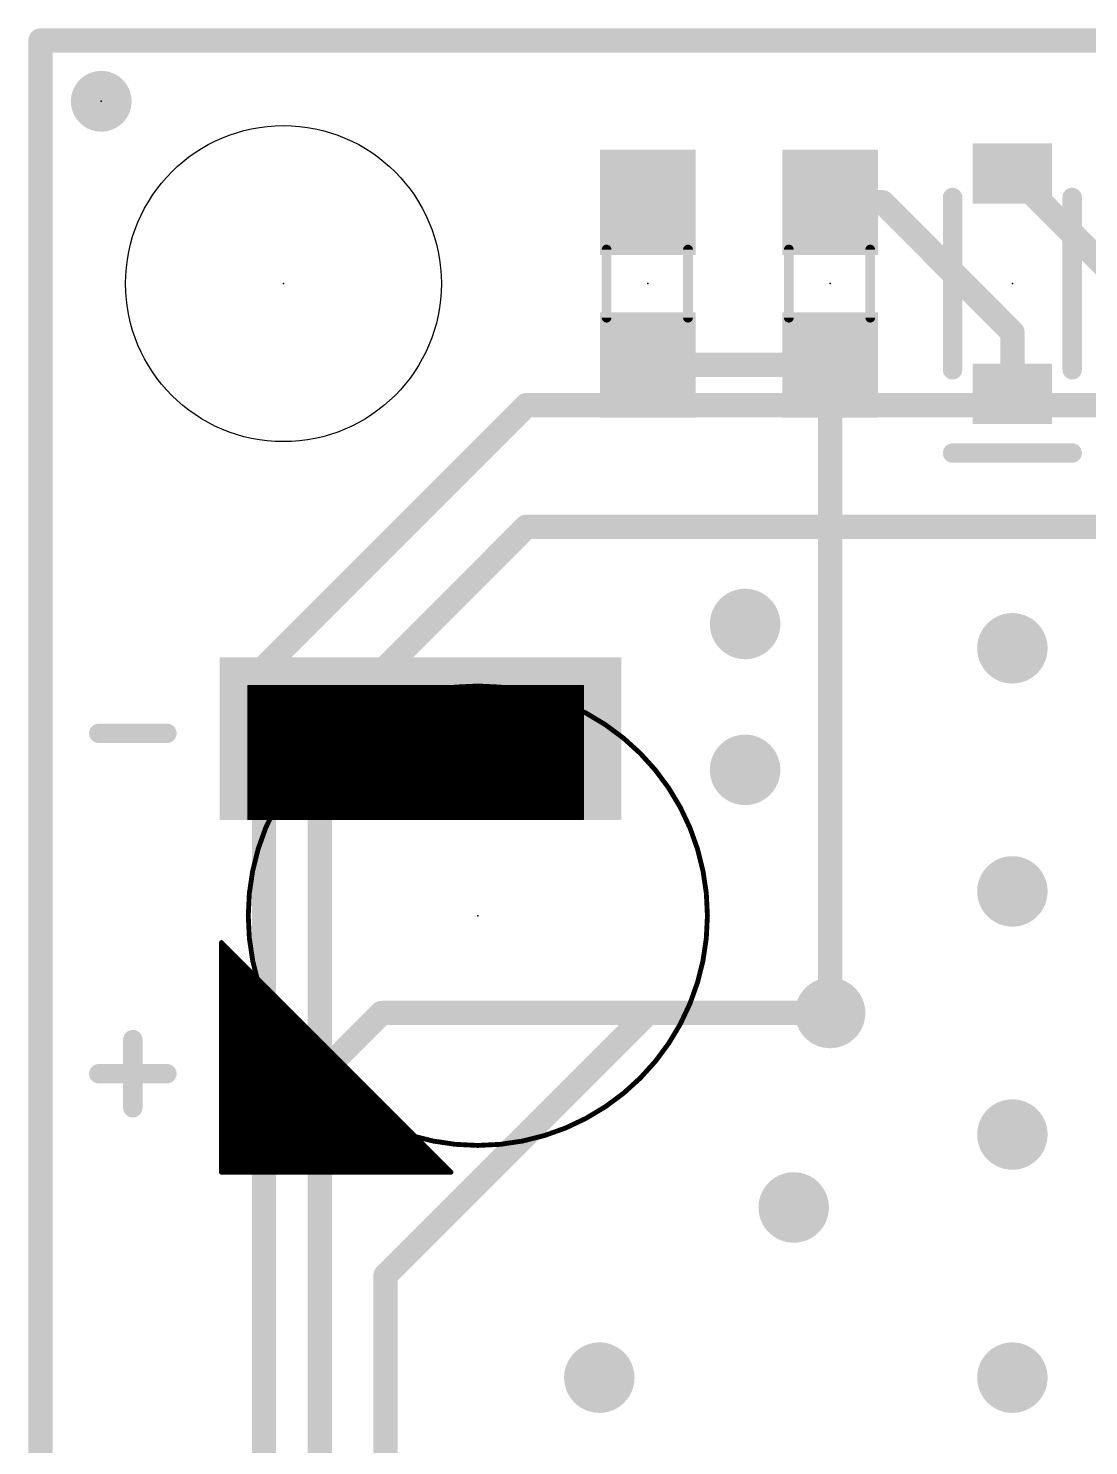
# Model space of a CAD drawing. Extents: x -38 to 69, y -21 to 41.
# Drawn here: x -0.13 to 10.96, y 25.96 to 40.77 of the extents above; entities that cross this region are included whole.
import ezdxf

# ---------------------------------------------------------------- set-up
doc = ezdxf.new("R2010")
doc.units = 0
for name, color, linetype in [('1', 12, 'CONTINUOUS'), ('16', 53, 'CONTINUOUS'), ('18', 110, 'CONTINUOUS'), ('20', 53, 'CONTINUOUS'), ('21', 41, 'CONTINUOUS'), ('23', 53, 'CONTINUOUS'), ('24', 53, 'CONTINUOUS'), ('51', 53, 'CONTINUOUS')]:
    doc.layers.add(name, color=color, linetype=linetype)

# ---------------------------------------------------------------- blocks, each defined once
blk = doc.blocks.new('RECT')
blk.add_solid([(-0.5, -0.5), (0.5, -0.5), (-0.5, 0.5), (0.5, 0.5)])
blk = doc.blocks.new('PIE')
at = {"const_width": 0.5}
blk.add_lwpolyline([(0, -0.25, 1), (0, 0.25, 1), (0, -0.25)], format="xyb", dxfattribs=at)
blk = doc.blocks.new('ROUNDV')
at = {"const_width": 0.5}
blk.add_lwpolyline([(0, -0.25, 1), (0, 0.25, 1), (0, -0.25)], format="xyb", dxfattribs=at)

msp = doc.modelspace()

# ---------------------------------------------------------------- linework, layer by layer
at = {"layer": '1'}
for points, const_width in [([(0, 40.64), (40.64, 40.64)], 0.254), ([(0, 0), (0, 40.64)], 0.254), ([(10.16, 39.25), (11.818, 37.592)], 0.254), ([(8.255, 38.95), (8.802, 38.95)], 0.254), ([(8.802, 38.95), (10.16, 37.592)], 0.254), ([(10.16, 37.592), (10.16, 36.95)], 0.254), ([(8.255, 37.25), (6.35, 37.25)], 0.254), ([(8.255, 37.25), (8.255, 30.48)], 0.254), ([(1.892, 28.816), (1.892, 31.216)], 0.05), ([(1.892, 31.216), (4.292, 28.816)], 0.05), ([(1.892, 31.2), (1.908, 31.2)], 0.05), ([(1.892, 31.15), (1.958, 31.15)], 0.05), ([(1.892, 31.1), (2.008, 31.1)], 0.05), ([(1.892, 31.05), (2.058, 31.05)], 0.05), ([(1.892, 31), (2.108, 31)], 0.05), ([(1.892, 30.95), (2.158, 30.95)], 0.05), ([(1.892, 30.9), (2.208, 30.9)], 0.05), ([(1.892, 30.85), (2.258, 30.85)], 0.05), ([(1.892, 30.8), (2.308, 30.8)], 0.05), ([(1.892, 30.75), (2.358, 30.75)], 0.05), ([(1.892, 30.7), (2.408, 30.7)], 0.05), ([(1.892, 30.65), (2.458, 30.65)], 0.05), ([(1.892, 30.6), (2.508, 30.6)], 0.05), ([(1.892, 30.55), (2.558, 30.55)], 0.05), ([(1.892, 30.5), (2.608, 30.5)], 0.05), ([(3.566, 30.48), (2.55, 29.464)], 0.254), ([(8.255, 30.48), (3.566, 30.48)], 0.254), ([(1.892, 30.45), (2.658, 30.45)], 0.05), ([(1.892, 30.4), (2.708, 30.4)], 0.05), ([(1.892, 30.35), (2.758, 30.35)], 0.05), ([(1.892, 30.3), (2.808, 30.3)], 0.05), ([(1.892, 30.25), (2.858, 30.25)], 0.05), ([(1.892, 30.2), (2.908, 30.2)], 0.05), ([(1.892, 30.15), (2.958, 30.15)], 0.05), ([(1.892, 30.1), (3.008, 30.1)], 0.05), ([(1.892, 30.05), (3.058, 30.05)], 0.05), ([(1.892, 30), (3.108, 30)], 0.05), ([(1.892, 29.95), (3.158, 29.95)], 0.05), ([(1.892, 29.9), (3.208, 29.9)], 0.05), ([(1.892, 29.85), (3.258, 29.85)], 0.05), ([(1.892, 29.8), (3.308, 29.8)], 0.05), ([(1.892, 29.75), (3.358, 29.75)], 0.05), ([(1.892, 29.7), (3.408, 29.7)], 0.05), ([(1.892, 29.65), (3.458, 29.65)], 0.05), ([(1.892, 29.6), (3.508, 29.6)], 0.05), ([(1.892, 29.55), (3.558, 29.55)], 0.05), ([(1.892, 29.5), (3.608, 29.5)], 0.05), ([(1.892, 29.45), (3.658, 29.45)], 0.05), ([(1.892, 29.4), (3.708, 29.4)], 0.05), ([(1.892, 29.35), (3.758, 29.35)], 0.05), ([(1.892, 29.3), (3.808, 29.3)], 0.05), ([(1.892, 29.25), (3.858, 29.25)], 0.05), ([(1.892, 29.2), (3.908, 29.2)], 0.05), ([(1.892, 29.15), (3.958, 29.15)], 0.05), ([(1.892, 29.1), (4.008, 29.1)], 0.05), ([(1.892, 29.05), (4.058, 29.05)], 0.05), ([(1.892, 29), (4.108, 29)], 0.05), ([(1.892, 28.95), (4.158, 28.95)], 0.05), ([(1.892, 28.9), (4.208, 28.9)], 0.05), ([(1.892, 28.85), (4.258, 28.85)], 0.05), ([(4.292, 28.816), (1.892, 28.816)], 0.05)]:
    msp.add_lwpolyline(points, dxfattribs=dict(at, const_width=const_width))
for points, const_width in [([(0, 40.7035, 1), (0, 40.5765)], 0.127), ([(0.0635, 40.64, 1), (-0.0635, 40.64)], 0.127), ([(10.2049, 39.2949, 1), (10.1151, 39.2051)], 0.127), ([(8.255, 39.0135, 1), (8.255, 38.8865)], 0.127), ([(8.8469, 38.9949, 1), (8.7571, 38.9051)], 0.127), ([(8.802, 38.8865, 1), (8.802, 39.0135)], 0.127), ([(10.2235, 37.592, 1), (10.0965, 37.592)], 0.127), ([(10.1151, 37.5471, 1), (10.2049, 37.6369)], 0.127), ([(6.35, 37.3135, 1), (6.35, 37.1865)], 0.127), ([(8.3185, 37.25, 1), (8.1915, 37.25)], 0.127), ([(8.255, 37.1865, 1), (8.255, 37.3135)], 0.127), ([(10.0965, 36.95, 1), (10.2235, 36.95)], 0.127), ([(1.9045, 31.216, 1), (1.8795, 31.216)], 0.025), ([(1.892, 31.2125, 1), (1.892, 31.1875)], 0.025), ([(1.892, 31.1625, 1), (1.892, 31.1375)], 0.025), ([(1.892, 31.1125, 1), (1.892, 31.0875)], 0.025), ([(1.9008, 31.2248, 1), (1.8832, 31.2072)], 0.025), ([(1.908, 31.1875, 1), (1.908, 31.2125)], 0.025), ([(1.958, 31.1375, 1), (1.958, 31.1625)], 0.025), ([(2.008, 31.0875, 1), (2.008, 31.1125)], 0.025), ([(1.892, 31.0625, 1), (1.892, 31.0375)], 0.025), ([(1.892, 31.0125, 1), (1.892, 30.9875)], 0.025), ([(1.892, 30.9625, 1), (1.892, 30.9375)], 0.025), ([(2.058, 31.0375, 1), (2.058, 31.0625)], 0.025), ([(2.108, 30.9875, 1), (2.108, 31.0125)], 0.025), ([(2.158, 30.9375, 1), (2.158, 30.9625)], 0.025), ([(1.892, 30.9125, 1), (1.892, 30.8875)], 0.025), ([(1.892, 30.8625, 1), (1.892, 30.8375)], 0.025), ([(1.892, 30.8125, 1), (1.892, 30.7875)], 0.025), ([(2.208, 30.8875, 1), (2.208, 30.9125)], 0.025), ([(2.258, 30.8375, 1), (2.258, 30.8625)], 0.025), ([(2.308, 30.7875, 1), (2.308, 30.8125)], 0.025), ([(1.892, 30.7625, 1), (1.892, 30.7375)], 0.025), ([(1.892, 30.7125, 1), (1.892, 30.6875)], 0.025), ([(1.892, 30.6625, 1), (1.892, 30.6375)], 0.025), ([(2.358, 30.7375, 1), (2.358, 30.7625)], 0.025), ([(2.408, 30.6875, 1), (2.408, 30.7125)], 0.025), ([(2.458, 30.6375, 1), (2.458, 30.6625)], 0.025), ([(1.892, 30.6125, 1), (1.892, 30.5875)], 0.025), ([(1.892, 30.5625, 1), (1.892, 30.5375)], 0.025), ([(1.892, 30.5125, 1), (1.892, 30.4875)], 0.025), ([(2.508, 30.5875, 1), (2.508, 30.6125)], 0.025), ([(2.558, 30.5375, 1), (2.558, 30.5625)], 0.025), ([(2.608, 30.4875, 1), (2.608, 30.5125)], 0.025), ([(3.566, 30.5435, 1), (3.566, 30.4165)], 0.127), ([(3.6109, 30.4351, 1), (3.5211, 30.5249)], 0.127), ([(8.1915, 30.48, 1), (8.3185, 30.48)], 0.127), ([(8.255, 30.4165, 1), (8.255, 30.5435)], 0.127), ([(1.892, 30.4625, 1), (1.892, 30.4375)], 0.025), ([(1.892, 30.4125, 1), (1.892, 30.3875)], 0.025), ([(1.892, 30.3625, 1), (1.892, 30.3375)], 0.025), ([(2.658, 30.4375, 1), (2.658, 30.4625)], 0.025), ([(2.708, 30.3875, 1), (2.708, 30.4125)], 0.025), ([(2.758, 30.3375, 1), (2.758, 30.3625)], 0.025), ([(1.892, 30.3125, 1), (1.892, 30.2875)], 0.025), ([(1.892, 30.2625, 1), (1.892, 30.2375)], 0.025), ([(1.892, 30.2125, 1), (1.892, 30.1875)], 0.025), ([(2.808, 30.2875, 1), (2.808, 30.3125)], 0.025), ([(2.858, 30.2375, 1), (2.858, 30.2625)], 0.025), ([(2.908, 30.1875, 1), (2.908, 30.2125)], 0.025), ([(1.892, 30.1625, 1), (1.892, 30.1375)], 0.025), ([(1.892, 30.1125, 1), (1.892, 30.0875)], 0.025), ([(1.892, 30.0625, 1), (1.892, 30.0375)], 0.025), ([(2.958, 30.1375, 1), (2.958, 30.1625)], 0.025), ([(3.008, 30.0875, 1), (3.008, 30.1125)], 0.025), ([(3.058, 30.0375, 1), (3.058, 30.0625)], 0.025), ([(1.892, 30.0125, 1), (1.892, 29.9875)], 0.025), ([(1.892, 29.9625, 1), (1.892, 29.9375)], 0.025), ([(1.892, 29.9125, 1), (1.892, 29.8875)], 0.025), ([(3.108, 29.9875, 1), (3.108, 30.0125)], 0.025), ([(3.158, 29.9375, 1), (3.158, 29.9625)], 0.025), ([(3.208, 29.8875, 1), (3.208, 29.9125)], 0.025), ([(1.892, 29.8625, 1), (1.892, 29.8375)], 0.025), ([(1.892, 29.8125, 1), (1.892, 29.7875)], 0.025), ([(1.892, 29.7625, 1), (1.892, 29.7375)], 0.025), ([(3.258, 29.8375, 1), (3.258, 29.8625)], 0.025), ([(3.308, 29.7875, 1), (3.308, 29.8125)], 0.025), ([(3.358, 29.7375, 1), (3.358, 29.7625)], 0.025), ([(1.892, 29.7125, 1), (1.892, 29.6875)], 0.025), ([(1.892, 29.6625, 1), (1.892, 29.6375)], 0.025), ([(1.892, 29.6125, 1), (1.892, 29.5875)], 0.025), ([(3.408, 29.6875, 1), (3.408, 29.7125)], 0.025), ([(3.458, 29.6375, 1), (3.458, 29.6625)], 0.025), ([(3.508, 29.5875, 1), (3.508, 29.6125)], 0.025), ([(1.892, 29.5625, 1), (1.892, 29.5375)], 0.025), ([(1.892, 29.5125, 1), (1.892, 29.4875)], 0.025), ([(1.892, 29.4625, 1), (1.892, 29.4375)], 0.025), ([(2.5051, 29.5089, 1), (2.5949, 29.4191)], 0.127), ([(3.558, 29.5375, 1), (3.558, 29.5625)], 0.025), ([(3.608, 29.4875, 1), (3.608, 29.5125)], 0.025), ([(3.658, 29.4375, 1), (3.658, 29.4625)], 0.025), ([(1.892, 29.4125, 1), (1.892, 29.3875)], 0.025), ([(1.892, 29.3625, 1), (1.892, 29.3375)], 0.025), ([(1.892, 29.3125, 1), (1.892, 29.2875)], 0.025), ([(3.708, 29.3875, 1), (3.708, 29.4125)], 0.025), ([(3.758, 29.3375, 1), (3.758, 29.3625)], 0.025), ([(3.808, 29.2875, 1), (3.808, 29.3125)], 0.025), ([(1.892, 29.2625, 1), (1.892, 29.2375)], 0.025), ([(1.892, 29.2125, 1), (1.892, 29.1875)], 0.025), ([(1.892, 29.1625, 1), (1.892, 29.1375)], 0.025), ([(3.858, 29.2375, 1), (3.858, 29.2625)], 0.025), ([(3.908, 29.1875, 1), (3.908, 29.2125)], 0.025), ([(3.958, 29.1375, 1), (3.958, 29.1625)], 0.025), ([(1.892, 29.1125, 1), (1.892, 29.0875)], 0.025), ([(1.892, 29.0625, 1), (1.892, 29.0375)], 0.025), ([(1.892, 29.0125, 1), (1.892, 28.9875)], 0.025), ([(4.008, 29.0875, 1), (4.008, 29.1125)], 0.025), ([(4.058, 29.0375, 1), (4.058, 29.0625)], 0.025), ([(4.108, 28.9875, 1), (4.108, 29.0125)], 0.025), ([(1.892, 28.9625, 1), (1.892, 28.9375)], 0.025), ([(1.892, 28.9125, 1), (1.892, 28.8875)], 0.025), ([(1.892, 28.8625, 1), (1.892, 28.8375)], 0.025), ([(4.158, 28.9375, 1), (4.158, 28.9625)], 0.025), ([(4.208, 28.8875, 1), (4.208, 28.9125)], 0.025), ([(4.258, 28.8375, 1), (4.258, 28.8625)], 0.025), ([(1.892, 28.8285, 1), (1.892, 28.8035)], 0.025), ([(1.8795, 28.816, 1), (1.9045, 28.816)], 0.025), ([(4.2832, 28.8072, 1), (4.3008, 28.8248)], 0.025), ([(4.292, 28.8035, 1), (4.292, 28.8285)], 0.025)]:
    msp.add_lwpolyline(points, format="xyb", dxfattribs=dict(at, const_width=const_width))
at = {"layer": '16', "const_width": 0.254}
for points in [[(0, 40.64), (40.64, 40.64)], [(0, 0), (0, 40.64)], [(5.08, 36.83), (2.3368, 34.0868)], [(20.32, 36.83), (5.08, 36.83)], [(2.921, 33.401), (5.08, 35.56)], [(5.08, 35.56), (17.78, 35.56)], [(2.3368, 34.0868), (2.3368, 9.0932)], [(2.921, 9.779), (2.921, 33.401)], [(3.6068, 27.7368), (6.35, 30.48)], [(6.35, 30.48), (8.255, 30.48)], [(3.6068, 21.0312), (3.6068, 27.7368)]]:
    msp.add_lwpolyline(points, dxfattribs=at)
at = {"layer": '16', "const_width": 0.127}
for points in [[(0, 40.7035, 1), (0, 40.5765)], [(0.0635, 40.64, 1), (-0.0635, 40.64)], [(5.08, 36.8935, 1), (5.08, 36.7665)], [(5.1249, 36.7851, 1), (5.0351, 36.8749)], [(5.08, 35.6235, 1), (5.08, 35.4965)], [(5.1249, 35.5151, 1), (5.0351, 35.6049)], [(2.4003, 34.0868, 1), (2.2733, 34.0868)], [(2.2919, 34.1317, 1), (2.3817, 34.0419)], [(2.9845, 33.401, 1), (2.8575, 33.401)], [(2.8761, 33.4459, 1), (2.9659, 33.3561)], [(6.35, 30.5435, 1), (6.35, 30.4165)], [(6.3949, 30.4351, 1), (6.3051, 30.5249)], [(8.255, 30.4165, 1), (8.255, 30.5435)], [(3.6703, 27.7368, 1), (3.5433, 27.7368)], [(3.5619, 27.7817, 1), (3.6517, 27.6919)]]:
    msp.add_lwpolyline(points, format="xyb", dxfattribs=at)
at = {"layer": '20', "const_width": 0.2032}
for points in [[(0, 0), (0, 40.64)], [(0, 40.64), (40.64, 40.64)]]:
    msp.add_lwpolyline(points, dxfattribs=at)
at = {"layer": '20', "const_width": 0.1016}
for points in [[(0.0508, 40.64, 1), (-0.0508, 40.64)], [(0, 40.6908, 1), (0, 40.5892)]]:
    msp.add_lwpolyline(points, format="xyb", dxfattribs=at)
at = {"layer": '20'}
msp.add_circle((2.54, 38.1), 1.651, dxfattribs=at)
at = {"layer": '21', "const_width": 0.2032}
for points in [[(9.535, 37.2), (9.535, 39)], [(10.785, 37.2), (10.785, 39)], [(9.535, 36.33), (10.785, 36.33)], [(0.6096, 33.4015), (1.3214, 33.4015)], [(0.9655, 30.2014), (0.9655, 29.4896)], [(0.6096, 29.8455), (1.3214, 29.8455)]]:
    msp.add_lwpolyline(points, dxfattribs=at)
at = {"layer": '21', "const_width": 0.1016}
for points in [[(9.5858, 39, 1), (9.4842, 39)], [(10.8358, 39, 1), (10.7342, 39)], [(9.4842, 37.2, 1), (9.5858, 37.2)], [(10.7342, 37.2, 1), (10.8358, 37.2)], [(9.535, 36.3808, 1), (9.535, 36.2792)], [(10.785, 36.2792, 1), (10.785, 36.3808)], [(0.6096, 33.4523, 1), (0.6096, 33.3507)], [(1.3214, 33.3507, 1), (1.3214, 33.4523)], [(1.0163, 30.2014, 1), (0.9147, 30.2014)], [(0.6096, 29.8963, 1), (0.6096, 29.7947)], [(1.3214, 29.7947, 1), (1.3214, 29.8963)], [(0.9147, 29.4896, 1), (1.0163, 29.4896)]]:
    msp.add_lwpolyline(points, format="xyb", dxfattribs=at)
at = {"layer": '23'}
for p in [(0.635, 40.005), (2.54, 38.1), (6.35, 38.1), (8.255, 38.1), (10.16, 38.1), (4.572, 31.496)]:
    msp.add_point(p, dxfattribs=at)
at = {"layer": '24'}
msp.add_point((0.635, 40.005), dxfattribs=at)
at = {"layer": '51'}
for points, const_width in [([(5.918, 37.744), (5.918, 38.456)], 0.1016), ([(6.769, 37.744), (6.769, 38.456)], 0.1016), ([(7.823, 37.744), (7.823, 38.456)], 0.1016), ([(8.674, 37.744), (8.674, 38.456)], 0.1016), ([(5.672, 33.896), (2.172, 33.896)], 0.02), ([(2.172, 33.896), (2.172, 32.506)], 0.02), ([(2.172, 33.88), (5.672, 33.88)], 0.02), ([(2.172, 33.86), (5.672, 33.86)], 0.02), ([(2.172, 33.84), (5.672, 33.84)], 0.02), ([(2.172, 33.82), (5.672, 33.82)], 0.02), ([(2.172, 33.8), (5.672, 33.8)], 0.02), ([(2.172, 33.78), (5.672, 33.78)], 0.02), ([(2.172, 33.76), (5.672, 33.76)], 0.02), ([(5.672, 32.506), (5.672, 33.896)], 0.02), ([(2.172, 33.74), (5.672, 33.74)], 0.02), ([(2.172, 33.72), (5.672, 33.72)], 0.02), ([(2.172, 33.7), (5.672, 33.7)], 0.02), ([(2.172, 33.68), (5.672, 33.68)], 0.02), ([(2.172, 33.66), (5.672, 33.66)], 0.02), ([(2.172, 33.64), (5.672, 33.64)], 0.02), ([(2.172, 33.62), (5.672, 33.62)], 0.02), ([(2.172, 33.6), (5.672, 33.6)], 0.02), ([(2.172, 33.58), (5.672, 33.58)], 0.02), ([(2.172, 33.56), (5.672, 33.56)], 0.02), ([(2.172, 33.54), (5.672, 33.54)], 0.02), ([(2.172, 33.52), (5.672, 33.52)], 0.02), ([(2.172, 33.5), (5.672, 33.5)], 0.02), ([(2.172, 33.48), (5.672, 33.48)], 0.02), ([(2.172, 33.46), (5.672, 33.46)], 0.02), ([(2.172, 33.44), (5.672, 33.44)], 0.02), ([(2.172, 33.42), (5.672, 33.42)], 0.02), ([(2.172, 33.4), (5.672, 33.4)], 0.02), ([(2.172, 33.38), (5.672, 33.38)], 0.02), ([(2.172, 33.36), (5.672, 33.36)], 0.02), ([(2.172, 33.34), (5.672, 33.34)], 0.02), ([(2.172, 33.32), (5.672, 33.32)], 0.02), ([(2.172, 33.3), (5.672, 33.3)], 0.02), ([(2.172, 33.28), (5.672, 33.28)], 0.02), ([(2.172, 33.26), (5.672, 33.26)], 0.02), ([(2.172, 33.24), (5.672, 33.24)], 0.02), ([(2.172, 33.22), (5.672, 33.22)], 0.02), ([(2.172, 33.2), (5.672, 33.2)], 0.02), ([(2.172, 33.18), (5.672, 33.18)], 0.02), ([(2.172, 33.16), (5.672, 33.16)], 0.02), ([(2.172, 33.14), (5.672, 33.14)], 0.02), ([(2.172, 33.12), (5.672, 33.12)], 0.02), ([(2.172, 33.1), (5.672, 33.1)], 0.02), ([(2.172, 33.08), (5.672, 33.08)], 0.02), ([(2.172, 33.06), (5.672, 33.06)], 0.02), ([(2.172, 33.04), (5.672, 33.04)], 0.02), ([(2.172, 33.02), (5.672, 33.02)], 0.02), ([(2.172, 33), (5.672, 33)], 0.02), ([(2.172, 32.98), (5.672, 32.98)], 0.02), ([(2.172, 32.96), (5.672, 32.96)], 0.02), ([(2.172, 32.94), (5.672, 32.94)], 0.02), ([(2.172, 32.92), (5.672, 32.92)], 0.02), ([(2.172, 32.9), (5.672, 32.9)], 0.02), ([(2.172, 32.88), (5.672, 32.88)], 0.02), ([(2.172, 32.86), (5.672, 32.86)], 0.02), ([(2.172, 32.84), (5.672, 32.84)], 0.02), ([(2.172, 32.82), (5.672, 32.82)], 0.02), ([(2.172, 32.8), (5.672, 32.8)], 0.02), ([(2.172, 32.78), (5.672, 32.78)], 0.02), ([(2.172, 32.76), (5.672, 32.76)], 0.02), ([(2.172, 32.74), (5.672, 32.74)], 0.02), ([(2.172, 32.72), (5.672, 32.72)], 0.02), ([(2.172, 32.7), (5.672, 32.7)], 0.02), ([(2.172, 32.68), (5.672, 32.68)], 0.02), ([(2.172, 32.66), (5.672, 32.66)], 0.02), ([(2.172, 32.64), (5.672, 32.64)], 0.02), ([(2.172, 32.62), (5.672, 32.62)], 0.02), ([(2.172, 32.6), (5.672, 32.6)], 0.02), ([(2.172, 32.58), (5.672, 32.58)], 0.02), ([(2.172, 32.56), (5.672, 32.56)], 0.02), ([(2.172, 32.54), (5.672, 32.54)], 0.02), ([(2.172, 32.52), (5.672, 32.52)], 0.02), ([(2.172, 32.506), (5.672, 32.506)], 0.02), ([(2.172, 29.096), (2.172, 30.696)], 0.02), ([(2.172, 30.696), (3.772, 29.096)], 0.02), ([(2.172, 30.68), (2.188, 30.68)], 0.02), ([(2.172, 30.66), (2.208, 30.66)], 0.02), ([(2.172, 30.64), (2.228, 30.64)], 0.02), ([(2.172, 30.62), (2.248, 30.62)], 0.02), ([(2.172, 30.6), (2.268, 30.6)], 0.02), ([(2.172, 30.58), (2.288, 30.58)], 0.02), ([(2.172, 30.56), (2.308, 30.56)], 0.02), ([(2.172, 30.54), (2.328, 30.54)], 0.02), ([(2.172, 30.52), (2.348, 30.52)], 0.02), ([(2.172, 30.5), (2.368, 30.5)], 0.02), ([(2.172, 30.48), (2.388, 30.48)], 0.02), ([(2.172, 30.46), (2.408, 30.46)], 0.02), ([(2.172, 30.44), (2.428, 30.44)], 0.02), ([(2.172, 30.42), (2.448, 30.42)], 0.02), ([(2.172, 30.4), (2.468, 30.4)], 0.02), ([(2.172, 30.38), (2.488, 30.38)], 0.02), ([(2.172, 30.36), (2.508, 30.36)], 0.02), ([(2.172, 30.34), (2.528, 30.34)], 0.02), ([(2.172, 30.32), (2.548, 30.32)], 0.02), ([(2.172, 30.3), (2.568, 30.3)], 0.02), ([(2.172, 30.28), (2.588, 30.28)], 0.02), ([(2.172, 30.26), (2.608, 30.26)], 0.02), ([(2.172, 30.24), (2.628, 30.24)], 0.02), ([(2.172, 30.22), (2.648, 30.22)], 0.02), ([(2.172, 30.2), (2.668, 30.2)], 0.02), ([(2.172, 30.18), (2.688, 30.18)], 0.02), ([(2.172, 30.16), (2.708, 30.16)], 0.02), ([(2.172, 30.14), (2.728, 30.14)], 0.02), ([(2.172, 30.12), (2.748, 30.12)], 0.02), ([(2.172, 30.1), (2.768, 30.1)], 0.02), ([(2.172, 30.08), (2.788, 30.08)], 0.02), ([(2.172, 30.06), (2.808, 30.06)], 0.02), ([(2.172, 30.04), (2.828, 30.04)], 0.02), ([(2.172, 30.02), (2.848, 30.02)], 0.02), ([(2.172, 30), (2.868, 30)], 0.02), ([(2.172, 29.98), (2.888, 29.98)], 0.02), ([(2.172, 29.96), (2.908, 29.96)], 0.02), ([(2.172, 29.94), (2.928, 29.94)], 0.02), ([(2.172, 29.92), (2.948, 29.92)], 0.02), ([(2.172, 29.9), (2.968, 29.9)], 0.02), ([(2.172, 29.88), (2.988, 29.88)], 0.02), ([(2.172, 29.86), (3.008, 29.86)], 0.02), ([(2.172, 29.84), (3.028, 29.84)], 0.02), ([(2.172, 29.82), (3.048, 29.82)], 0.02), ([(2.172, 29.8), (3.068, 29.8)], 0.02), ([(2.172, 29.78), (3.088, 29.78)], 0.02), ([(2.172, 29.76), (3.108, 29.76)], 0.02), ([(2.172, 29.74), (3.128, 29.74)], 0.02), ([(2.172, 29.72), (3.148, 29.72)], 0.02), ([(2.172, 29.7), (3.168, 29.7)], 0.02), ([(2.172, 29.68), (3.188, 29.68)], 0.02), ([(2.172, 29.66), (3.208, 29.66)], 0.02), ([(2.172, 29.64), (3.228, 29.64)], 0.02), ([(2.172, 29.62), (3.248, 29.62)], 0.02), ([(2.172, 29.6), (3.268, 29.6)], 0.02), ([(2.172, 29.58), (3.288, 29.58)], 0.02), ([(2.172, 29.56), (3.308, 29.56)], 0.02), ([(2.172, 29.54), (3.328, 29.54)], 0.02), ([(2.172, 29.52), (3.348, 29.52)], 0.02), ([(2.172, 29.5), (3.368, 29.5)], 0.02), ([(2.172, 29.48), (3.388, 29.48)], 0.02), ([(2.172, 29.46), (3.408, 29.46)], 0.02), ([(2.172, 29.44), (3.428, 29.44)], 0.02), ([(2.172, 29.42), (3.448, 29.42)], 0.02), ([(2.172, 29.4), (3.468, 29.4)], 0.02), ([(2.172, 29.38), (3.488, 29.38)], 0.02), ([(2.172, 29.36), (3.508, 29.36)], 0.02), ([(2.172, 29.34), (3.528, 29.34)], 0.02), ([(2.172, 29.32), (3.548, 29.32)], 0.02), ([(2.172, 29.3), (3.568, 29.3)], 0.02), ([(2.172, 29.28), (3.588, 29.28)], 0.02), ([(2.172, 29.26), (3.608, 29.26)], 0.02), ([(2.172, 29.24), (3.628, 29.24)], 0.02), ([(2.172, 29.22), (3.648, 29.22)], 0.02), ([(2.172, 29.2), (3.668, 29.2)], 0.02), ([(2.172, 29.18), (3.688, 29.18)], 0.02), ([(2.172, 29.16), (3.708, 29.16)], 0.02), ([(2.172, 29.14), (3.728, 29.14)], 0.02), ([(2.172, 29.12), (3.748, 29.12)], 0.02), ([(2.172, 29.1), (3.768, 29.1)], 0.02), ([(3.772, 29.096), (2.172, 29.096)], 0.02)]:
    msp.add_lwpolyline(points, dxfattribs=dict(at, const_width=const_width))
for points, const_width in [([(5.9434, 38.456, 1), (5.8926, 38.456)], 0.0508), ([(6.7944, 38.456, 1), (6.7436, 38.456)], 0.0508), ([(7.8484, 38.456, 1), (7.7976, 38.456)], 0.0508), ([(8.6994, 38.456, 1), (8.6486, 38.456)], 0.0508), ([(5.8926, 37.744, 1), (5.9434, 37.744)], 0.0508), ([(6.7436, 37.744, 1), (6.7944, 37.744)], 0.0508), ([(7.7976, 37.744, 1), (7.8484, 37.744)], 0.0508), ([(8.6486, 37.744, 1), (8.6994, 37.744)], 0.0508), ([(4.572, 29.096, 1), (4.572, 33.896, 1), (4.572, 29.096)], 0.0508), ([(2.172, 33.901, 1), (2.172, 33.891)], 0.01), ([(2.177, 33.896, 1), (2.167, 33.896)], 0.01), ([(2.172, 33.885, 1), (2.172, 33.875)], 0.01), ([(2.172, 33.865, 1), (2.172, 33.855)], 0.01), ([(2.172, 33.845, 1), (2.172, 33.835)], 0.01), ([(2.172, 33.825, 1), (2.172, 33.815)], 0.01), ([(2.172, 33.805, 1), (2.172, 33.795)], 0.01), ([(2.172, 33.785, 1), (2.172, 33.775)], 0.01), ([(2.172, 33.765, 1), (2.172, 33.755)], 0.01), ([(5.677, 33.896, 1), (5.667, 33.896)], 0.01), ([(5.672, 33.891, 1), (5.672, 33.901)], 0.01), ([(5.672, 33.875, 1), (5.672, 33.885)], 0.01), ([(5.672, 33.855, 1), (5.672, 33.865)], 0.01), ([(5.672, 33.835, 1), (5.672, 33.845)], 0.01), ([(5.672, 33.815, 1), (5.672, 33.825)], 0.01), ([(5.672, 33.795, 1), (5.672, 33.805)], 0.01), ([(5.672, 33.775, 1), (5.672, 33.785)], 0.01), ([(5.672, 33.755, 1), (5.672, 33.765)], 0.01), ([(2.172, 33.745, 1), (2.172, 33.735)], 0.01), ([(2.172, 33.725, 1), (2.172, 33.715)], 0.01), ([(2.172, 33.705, 1), (2.172, 33.695)], 0.01), ([(2.172, 33.685, 1), (2.172, 33.675)], 0.01), ([(2.172, 33.665, 1), (2.172, 33.655)], 0.01), ([(2.172, 33.645, 1), (2.172, 33.635)], 0.01), ([(2.172, 33.625, 1), (2.172, 33.615)], 0.01), ([(5.672, 33.735, 1), (5.672, 33.745)], 0.01), ([(5.672, 33.715, 1), (5.672, 33.725)], 0.01), ([(5.672, 33.695, 1), (5.672, 33.705)], 0.01), ([(5.672, 33.675, 1), (5.672, 33.685)], 0.01), ([(5.672, 33.655, 1), (5.672, 33.665)], 0.01), ([(5.672, 33.635, 1), (5.672, 33.645)], 0.01), ([(5.672, 33.615, 1), (5.672, 33.625)], 0.01), ([(2.172, 33.605, 1), (2.172, 33.595)], 0.01), ([(2.172, 33.585, 1), (2.172, 33.575)], 0.01), ([(2.172, 33.565, 1), (2.172, 33.555)], 0.01), ([(2.172, 33.545, 1), (2.172, 33.535)], 0.01), ([(2.172, 33.525, 1), (2.172, 33.515)], 0.01), ([(2.172, 33.505, 1), (2.172, 33.495)], 0.01), ([(2.172, 33.485, 1), (2.172, 33.475)], 0.01), ([(2.172, 33.465, 1), (2.172, 33.455)], 0.01), ([(5.672, 33.595, 1), (5.672, 33.605)], 0.01), ([(5.672, 33.575, 1), (5.672, 33.585)], 0.01), ([(5.672, 33.555, 1), (5.672, 33.565)], 0.01), ([(5.672, 33.535, 1), (5.672, 33.545)], 0.01), ([(5.672, 33.515, 1), (5.672, 33.525)], 0.01), ([(5.672, 33.495, 1), (5.672, 33.505)], 0.01), ([(5.672, 33.475, 1), (5.672, 33.485)], 0.01), ([(5.672, 33.455, 1), (5.672, 33.465)], 0.01), ([(2.172, 33.445, 1), (2.172, 33.435)], 0.01), ([(2.172, 33.425, 1), (2.172, 33.415)], 0.01), ([(2.172, 33.405, 1), (2.172, 33.395)], 0.01), ([(2.172, 33.385, 1), (2.172, 33.375)], 0.01), ([(2.172, 33.365, 1), (2.172, 33.355)], 0.01), ([(2.172, 33.345, 1), (2.172, 33.335)], 0.01), ([(2.172, 33.325, 1), (2.172, 33.315)], 0.01), ([(5.672, 33.435, 1), (5.672, 33.445)], 0.01), ([(5.672, 33.415, 1), (5.672, 33.425)], 0.01), ([(5.672, 33.395, 1), (5.672, 33.405)], 0.01), ([(5.672, 33.375, 1), (5.672, 33.385)], 0.01), ([(5.672, 33.355, 1), (5.672, 33.365)], 0.01), ([(5.672, 33.335, 1), (5.672, 33.345)], 0.01), ([(5.672, 33.315, 1), (5.672, 33.325)], 0.01), ([(2.172, 33.305, 1), (2.172, 33.295)], 0.01), ([(2.172, 33.285, 1), (2.172, 33.275)], 0.01), ([(2.172, 33.265, 1), (2.172, 33.255)], 0.01), ([(2.172, 33.245, 1), (2.172, 33.235)], 0.01), ([(2.172, 33.225, 1), (2.172, 33.215)], 0.01), ([(2.172, 33.205, 1), (2.172, 33.195)], 0.01), ([(2.172, 33.185, 1), (2.172, 33.175)], 0.01), ([(2.172, 33.165, 1), (2.172, 33.155)], 0.01), ([(5.672, 33.295, 1), (5.672, 33.305)], 0.01), ([(5.672, 33.275, 1), (5.672, 33.285)], 0.01), ([(5.672, 33.255, 1), (5.672, 33.265)], 0.01), ([(5.672, 33.235, 1), (5.672, 33.245)], 0.01), ([(5.672, 33.215, 1), (5.672, 33.225)], 0.01), ([(5.672, 33.195, 1), (5.672, 33.205)], 0.01), ([(5.672, 33.175, 1), (5.672, 33.185)], 0.01), ([(5.672, 33.155, 1), (5.672, 33.165)], 0.01), ([(2.172, 33.145, 1), (2.172, 33.135)], 0.01), ([(2.172, 33.125, 1), (2.172, 33.115)], 0.01), ([(2.172, 33.105, 1), (2.172, 33.095)], 0.01), ([(2.172, 33.085, 1), (2.172, 33.075)], 0.01), ([(2.172, 33.065, 1), (2.172, 33.055)], 0.01), ([(2.172, 33.045, 1), (2.172, 33.035)], 0.01), ([(2.172, 33.025, 1), (2.172, 33.015)], 0.01), ([(5.672, 33.135, 1), (5.672, 33.145)], 0.01), ([(5.672, 33.115, 1), (5.672, 33.125)], 0.01), ([(5.672, 33.095, 1), (5.672, 33.105)], 0.01), ([(5.672, 33.075, 1), (5.672, 33.085)], 0.01), ([(5.672, 33.055, 1), (5.672, 33.065)], 0.01), ([(5.672, 33.035, 1), (5.672, 33.045)], 0.01), ([(5.672, 33.015, 1), (5.672, 33.025)], 0.01), ([(2.172, 33.005, 1), (2.172, 32.995)], 0.01), ([(2.172, 32.985, 1), (2.172, 32.975)], 0.01), ([(2.172, 32.965, 1), (2.172, 32.955)], 0.01), ([(2.172, 32.945, 1), (2.172, 32.935)], 0.01), ([(2.172, 32.925, 1), (2.172, 32.915)], 0.01), ([(2.172, 32.905, 1), (2.172, 32.895)], 0.01), ([(2.172, 32.885, 1), (2.172, 32.875)], 0.01), ([(5.672, 32.995, 1), (5.672, 33.005)], 0.01), ([(5.672, 32.975, 1), (5.672, 32.985)], 0.01), ([(5.672, 32.955, 1), (5.672, 32.965)], 0.01), ([(5.672, 32.935, 1), (5.672, 32.945)], 0.01), ([(5.672, 32.915, 1), (5.672, 32.925)], 0.01), ([(5.672, 32.895, 1), (5.672, 32.905)], 0.01), ([(5.672, 32.875, 1), (5.672, 32.885)], 0.01), ([(2.172, 32.865, 1), (2.172, 32.855)], 0.01), ([(2.172, 32.845, 1), (2.172, 32.835)], 0.01), ([(2.172, 32.825, 1), (2.172, 32.815)], 0.01), ([(2.172, 32.805, 1), (2.172, 32.795)], 0.01), ([(2.172, 32.785, 1), (2.172, 32.775)], 0.01), ([(2.172, 32.765, 1), (2.172, 32.755)], 0.01), ([(2.172, 32.745, 1), (2.172, 32.735)], 0.01), ([(2.172, 32.725, 1), (2.172, 32.715)], 0.01), ([(5.672, 32.855, 1), (5.672, 32.865)], 0.01), ([(5.672, 32.835, 1), (5.672, 32.845)], 0.01), ([(5.672, 32.815, 1), (5.672, 32.825)], 0.01), ([(5.672, 32.795, 1), (5.672, 32.805)], 0.01), ([(5.672, 32.775, 1), (5.672, 32.785)], 0.01), ([(5.672, 32.755, 1), (5.672, 32.765)], 0.01), ([(5.672, 32.735, 1), (5.672, 32.745)], 0.01), ([(5.672, 32.715, 1), (5.672, 32.725)], 0.01), ([(2.172, 32.705, 1), (2.172, 32.695)], 0.01), ([(2.172, 32.685, 1), (2.172, 32.675)], 0.01), ([(2.172, 32.665, 1), (2.172, 32.655)], 0.01), ([(2.172, 32.645, 1), (2.172, 32.635)], 0.01), ([(2.172, 32.625, 1), (2.172, 32.615)], 0.01), ([(2.172, 32.605, 1), (2.172, 32.595)], 0.01), ([(2.172, 32.585, 1), (2.172, 32.575)], 0.01), ([(5.672, 32.695, 1), (5.672, 32.705)], 0.01), ([(5.672, 32.675, 1), (5.672, 32.685)], 0.01), ([(5.672, 32.655, 1), (5.672, 32.665)], 0.01), ([(5.672, 32.635, 1), (5.672, 32.645)], 0.01), ([(5.672, 32.615, 1), (5.672, 32.625)], 0.01), ([(5.672, 32.595, 1), (5.672, 32.605)], 0.01), ([(5.672, 32.575, 1), (5.672, 32.585)], 0.01), ([(2.172, 32.565, 1), (2.172, 32.555)], 0.01), ([(2.172, 32.545, 1), (2.172, 32.535)], 0.01), ([(2.172, 32.525, 1), (2.172, 32.515)], 0.01), ([(2.172, 32.511, 1), (2.172, 32.501)], 0.01), ([(2.167, 32.506, 1), (2.177, 32.506)], 0.01), ([(5.667, 32.506, 1), (5.677, 32.506)], 0.01), ([(5.672, 32.555, 1), (5.672, 32.565)], 0.01), ([(5.672, 32.535, 1), (5.672, 32.545)], 0.01), ([(5.672, 32.515, 1), (5.672, 32.525)], 0.01), ([(5.672, 32.501, 1), (5.672, 32.511)], 0.01), ([(2.177, 30.696, 1), (2.167, 30.696)], 0.01), ([(2.172, 30.685, 1), (2.172, 30.675)], 0.01), ([(2.172, 30.665, 1), (2.172, 30.655)], 0.01), ([(2.1755, 30.6995, 1), (2.1685, 30.6925)], 0.01), ([(2.188, 30.675, 1), (2.188, 30.685)], 0.01), ([(2.208, 30.655, 1), (2.208, 30.665)], 0.01), ([(2.172, 30.645, 1), (2.172, 30.635)], 0.01), ([(2.172, 30.625, 1), (2.172, 30.615)], 0.01), ([(2.172, 30.605, 1), (2.172, 30.595)], 0.01), ([(2.172, 30.585, 1), (2.172, 30.575)], 0.01), ([(2.172, 30.565, 1), (2.172, 30.555)], 0.01), ([(2.172, 30.545, 1), (2.172, 30.535)], 0.01), ([(2.172, 30.525, 1), (2.172, 30.515)], 0.01), ([(2.172, 30.505, 1), (2.172, 30.495)], 0.01), ([(2.228, 30.635, 1), (2.228, 30.645)], 0.01), ([(2.248, 30.615, 1), (2.248, 30.625)], 0.01), ([(2.268, 30.595, 1), (2.268, 30.605)], 0.01), ([(2.288, 30.575, 1), (2.288, 30.585)], 0.01), ([(2.308, 30.555, 1), (2.308, 30.565)], 0.01), ([(2.328, 30.535, 1), (2.328, 30.545)], 0.01), ([(2.348, 30.515, 1), (2.348, 30.525)], 0.01), ([(2.368, 30.495, 1), (2.368, 30.505)], 0.01), ([(2.172, 30.485, 1), (2.172, 30.475)], 0.01), ([(2.172, 30.465, 1), (2.172, 30.455)], 0.01), ([(2.172, 30.445, 1), (2.172, 30.435)], 0.01), ([(2.172, 30.425, 1), (2.172, 30.415)], 0.01), ([(2.172, 30.405, 1), (2.172, 30.395)], 0.01), ([(2.172, 30.385, 1), (2.172, 30.375)], 0.01), ([(2.172, 30.365, 1), (2.172, 30.355)], 0.01), ([(2.388, 30.475, 1), (2.388, 30.485)], 0.01), ([(2.408, 30.455, 1), (2.408, 30.465)], 0.01), ([(2.428, 30.435, 1), (2.428, 30.445)], 0.01), ([(2.448, 30.415, 1), (2.448, 30.425)], 0.01), ([(2.468, 30.395, 1), (2.468, 30.405)], 0.01), ([(2.488, 30.375, 1), (2.488, 30.385)], 0.01), ([(2.508, 30.355, 1), (2.508, 30.365)], 0.01), ([(2.172, 30.345, 1), (2.172, 30.335)], 0.01), ([(2.172, 30.325, 1), (2.172, 30.315)], 0.01), ([(2.172, 30.305, 1), (2.172, 30.295)], 0.01), ([(2.172, 30.285, 1), (2.172, 30.275)], 0.01), ([(2.172, 30.265, 1), (2.172, 30.255)], 0.01), ([(2.172, 30.245, 1), (2.172, 30.235)], 0.01), ([(2.172, 30.225, 1), (2.172, 30.215)], 0.01), ([(2.172, 30.205, 1), (2.172, 30.195)], 0.01), ([(2.528, 30.335, 1), (2.528, 30.345)], 0.01), ([(2.548, 30.315, 1), (2.548, 30.325)], 0.01), ([(2.568, 30.295, 1), (2.568, 30.305)], 0.01), ([(2.588, 30.275, 1), (2.588, 30.285)], 0.01), ([(2.608, 30.255, 1), (2.608, 30.265)], 0.01), ([(2.628, 30.235, 1), (2.628, 30.245)], 0.01), ([(2.648, 30.215, 1), (2.648, 30.225)], 0.01), ([(2.668, 30.195, 1), (2.668, 30.205)], 0.01), ([(2.172, 30.185, 1), (2.172, 30.175)], 0.01), ([(2.172, 30.165, 1), (2.172, 30.155)], 0.01), ([(2.172, 30.145, 1), (2.172, 30.135)], 0.01), ([(2.172, 30.125, 1), (2.172, 30.115)], 0.01), ([(2.172, 30.105, 1), (2.172, 30.095)], 0.01), ([(2.172, 30.085, 1), (2.172, 30.075)], 0.01), ([(2.172, 30.065, 1), (2.172, 30.055)], 0.01), ([(2.688, 30.175, 1), (2.688, 30.185)], 0.01), ([(2.708, 30.155, 1), (2.708, 30.165)], 0.01), ([(2.728, 30.135, 1), (2.728, 30.145)], 0.01), ([(2.748, 30.115, 1), (2.748, 30.125)], 0.01), ([(2.768, 30.095, 1), (2.768, 30.105)], 0.01), ([(2.788, 30.075, 1), (2.788, 30.085)], 0.01), ([(2.808, 30.055, 1), (2.808, 30.065)], 0.01), ([(2.172, 30.045, 1), (2.172, 30.035)], 0.01), ([(2.172, 30.025, 1), (2.172, 30.015)], 0.01), ([(2.172, 30.005, 1), (2.172, 29.995)], 0.01), ([(2.172, 29.985, 1), (2.172, 29.975)], 0.01), ([(2.172, 29.965, 1), (2.172, 29.955)], 0.01), ([(2.172, 29.945, 1), (2.172, 29.935)], 0.01), ([(2.172, 29.925, 1), (2.172, 29.915)], 0.01), ([(2.828, 30.035, 1), (2.828, 30.045)], 0.01), ([(2.848, 30.015, 1), (2.848, 30.025)], 0.01), ([(2.868, 29.995, 1), (2.868, 30.005)], 0.01), ([(2.888, 29.975, 1), (2.888, 29.985)], 0.01), ([(2.908, 29.955, 1), (2.908, 29.965)], 0.01), ([(2.928, 29.935, 1), (2.928, 29.945)], 0.01), ([(2.948, 29.915, 1), (2.948, 29.925)], 0.01), ([(2.172, 29.905, 1), (2.172, 29.895)], 0.01), ([(2.172, 29.885, 1), (2.172, 29.875)], 0.01), ([(2.172, 29.865, 1), (2.172, 29.855)], 0.01), ([(2.172, 29.845, 1), (2.172, 29.835)], 0.01), ([(2.172, 29.825, 1), (2.172, 29.815)], 0.01), ([(2.172, 29.805, 1), (2.172, 29.795)], 0.01), ([(2.172, 29.785, 1), (2.172, 29.775)], 0.01), ([(2.172, 29.765, 1), (2.172, 29.755)], 0.01), ([(2.968, 29.895, 1), (2.968, 29.905)], 0.01), ([(2.988, 29.875, 1), (2.988, 29.885)], 0.01), ([(3.008, 29.855, 1), (3.008, 29.865)], 0.01), ([(3.028, 29.835, 1), (3.028, 29.845)], 0.01), ([(3.048, 29.815, 1), (3.048, 29.825)], 0.01), ([(3.068, 29.795, 1), (3.068, 29.805)], 0.01), ([(3.088, 29.775, 1), (3.088, 29.785)], 0.01), ([(3.108, 29.755, 1), (3.108, 29.765)], 0.01), ([(2.172, 29.745, 1), (2.172, 29.735)], 0.01), ([(2.172, 29.725, 1), (2.172, 29.715)], 0.01), ([(2.172, 29.705, 1), (2.172, 29.695)], 0.01), ([(2.172, 29.685, 1), (2.172, 29.675)], 0.01), ([(2.172, 29.665, 1), (2.172, 29.655)], 0.01), ([(2.172, 29.645, 1), (2.172, 29.635)], 0.01), ([(2.172, 29.625, 1), (2.172, 29.615)], 0.01), ([(3.128, 29.735, 1), (3.128, 29.745)], 0.01), ([(3.148, 29.715, 1), (3.148, 29.725)], 0.01), ([(3.168, 29.695, 1), (3.168, 29.705)], 0.01), ([(3.188, 29.675, 1), (3.188, 29.685)], 0.01), ([(3.208, 29.655, 1), (3.208, 29.665)], 0.01), ([(3.228, 29.635, 1), (3.228, 29.645)], 0.01), ([(3.248, 29.615, 1), (3.248, 29.625)], 0.01), ([(2.172, 29.605, 1), (2.172, 29.595)], 0.01), ([(2.172, 29.585, 1), (2.172, 29.575)], 0.01), ([(2.172, 29.565, 1), (2.172, 29.555)], 0.01), ([(2.172, 29.545, 1), (2.172, 29.535)], 0.01), ([(2.172, 29.525, 1), (2.172, 29.515)], 0.01), ([(2.172, 29.505, 1), (2.172, 29.495)], 0.01), ([(2.172, 29.485, 1), (2.172, 29.475)], 0.01), ([(2.172, 29.465, 1), (2.172, 29.455)], 0.01), ([(3.268, 29.595, 1), (3.268, 29.605)], 0.01), ([(3.288, 29.575, 1), (3.288, 29.585)], 0.01), ([(3.308, 29.555, 1), (3.308, 29.565)], 0.01), ([(3.328, 29.535, 1), (3.328, 29.545)], 0.01), ([(3.348, 29.515, 1), (3.348, 29.525)], 0.01), ([(3.368, 29.495, 1), (3.368, 29.505)], 0.01), ([(3.388, 29.475, 1), (3.388, 29.485)], 0.01), ([(3.408, 29.455, 1), (3.408, 29.465)], 0.01), ([(2.172, 29.445, 1), (2.172, 29.435)], 0.01), ([(2.172, 29.425, 1), (2.172, 29.415)], 0.01), ([(2.172, 29.405, 1), (2.172, 29.395)], 0.01), ([(2.172, 29.385, 1), (2.172, 29.375)], 0.01), ([(2.172, 29.365, 1), (2.172, 29.355)], 0.01), ([(2.172, 29.345, 1), (2.172, 29.335)], 0.01), ([(2.172, 29.325, 1), (2.172, 29.315)], 0.01), ([(3.428, 29.435, 1), (3.428, 29.445)], 0.01), ([(3.448, 29.415, 1), (3.448, 29.425)], 0.01), ([(3.468, 29.395, 1), (3.468, 29.405)], 0.01), ([(3.488, 29.375, 1), (3.488, 29.385)], 0.01), ([(3.508, 29.355, 1), (3.508, 29.365)], 0.01), ([(3.528, 29.335, 1), (3.528, 29.345)], 0.01), ([(3.548, 29.315, 1), (3.548, 29.325)], 0.01), ([(2.172, 29.305, 1), (2.172, 29.295)], 0.01), ([(2.172, 29.285, 1), (2.172, 29.275)], 0.01), ([(2.172, 29.265, 1), (2.172, 29.255)], 0.01), ([(2.172, 29.245, 1), (2.172, 29.235)], 0.01), ([(2.172, 29.225, 1), (2.172, 29.215)], 0.01), ([(2.172, 29.205, 1), (2.172, 29.195)], 0.01), ([(2.172, 29.185, 1), (2.172, 29.175)], 0.01), ([(3.568, 29.295, 1), (3.568, 29.305)], 0.01), ([(3.588, 29.275, 1), (3.588, 29.285)], 0.01), ([(3.608, 29.255, 1), (3.608, 29.265)], 0.01), ([(3.628, 29.235, 1), (3.628, 29.245)], 0.01), ([(3.648, 29.215, 1), (3.648, 29.225)], 0.01), ([(3.668, 29.195, 1), (3.668, 29.205)], 0.01), ([(3.688, 29.175, 1), (3.688, 29.185)], 0.01), ([(2.172, 29.165, 1), (2.172, 29.155)], 0.01), ([(2.172, 29.145, 1), (2.172, 29.135)], 0.01), ([(2.172, 29.125, 1), (2.172, 29.115)], 0.01), ([(2.172, 29.105, 1), (2.172, 29.095)], 0.01), ([(2.172, 29.101, 1), (2.172, 29.091)], 0.01), ([(2.167, 29.096, 1), (2.177, 29.096)], 0.01), ([(3.708, 29.155, 1), (3.708, 29.165)], 0.01), ([(3.728, 29.135, 1), (3.728, 29.145)], 0.01), ([(3.748, 29.115, 1), (3.748, 29.125)], 0.01), ([(3.768, 29.095, 1), (3.768, 29.105)], 0.01), ([(3.7685, 29.0925, 1), (3.7755, 29.0995)], 0.01), ([(3.772, 29.091, 1), (3.772, 29.101)], 0.01)]:
    msp.add_lwpolyline(points, format="xyb", dxfattribs=dict(at, const_width=const_width))

# ---------------------------------------------------------------- block references
at = {"layer": '1', "xscale": 0.635, "yscale": 0.635}
msp.add_blockref('PIE', (0.635, 40.005), dxfattribs=at)
at = {"layer": '1'}
for p, xscale, yscale, rotation in [((10.16, 39.25), 0.63, 0.83, 90), ((10.16, 36.95), 0.63, 0.83, 90), ((3.972, 33.346), 4.2, 1.7, 180)]:
    msp.add_blockref('RECT', p, dxfattribs=dict(at, xscale=xscale, yscale=yscale, rotation=rotation))
at = {"layer": '1', "xscale": 1.1, "rotation": 90}
for p in [(6.35, 38.95), (8.255, 38.95), (6.35, 37.25), (8.255, 37.25)]:
    msp.add_blockref('RECT', p, dxfattribs=at)
at = {"layer": '1', "rotation": 180}
msp.add_blockref('RECT', (2.55, 29.464), dxfattribs=at)
at = {"layer": '16', "xscale": 0.635, "yscale": 0.635}
msp.add_blockref('PIE', (0.635, 40.005), dxfattribs=at)
at = {"layer": '18', "xscale": 0.7366, "yscale": 0.7366}
for p in [(7.366, 34.544), (7.366, 34.544), (10.16, 34.29), (10.16, 34.29), (7.366, 33.02), (7.366, 33.02), (10.16, 31.75), (10.16, 31.75), (8.255, 30.48), (8.255, 30.48), (10.16, 29.21), (10.16, 29.21), (7.874, 28.448), (7.874, 28.448), (5.842, 26.67), (5.842, 26.67), (10.16, 26.67), (10.16, 26.67)]:
    msp.add_blockref('ROUNDV', p, dxfattribs=at)
at = {"layer": '51', "xscale": 0.5001, "yscale": 0.95, "rotation": 90}
for p in [(6.3449, 38.6803), (8.2499, 38.6803), (6.3449, 37.5119), (8.2499, 37.5119)]:
    msp.add_blockref('RECT', p, dxfattribs=at)

doc.saveas('drawing.dxf')
